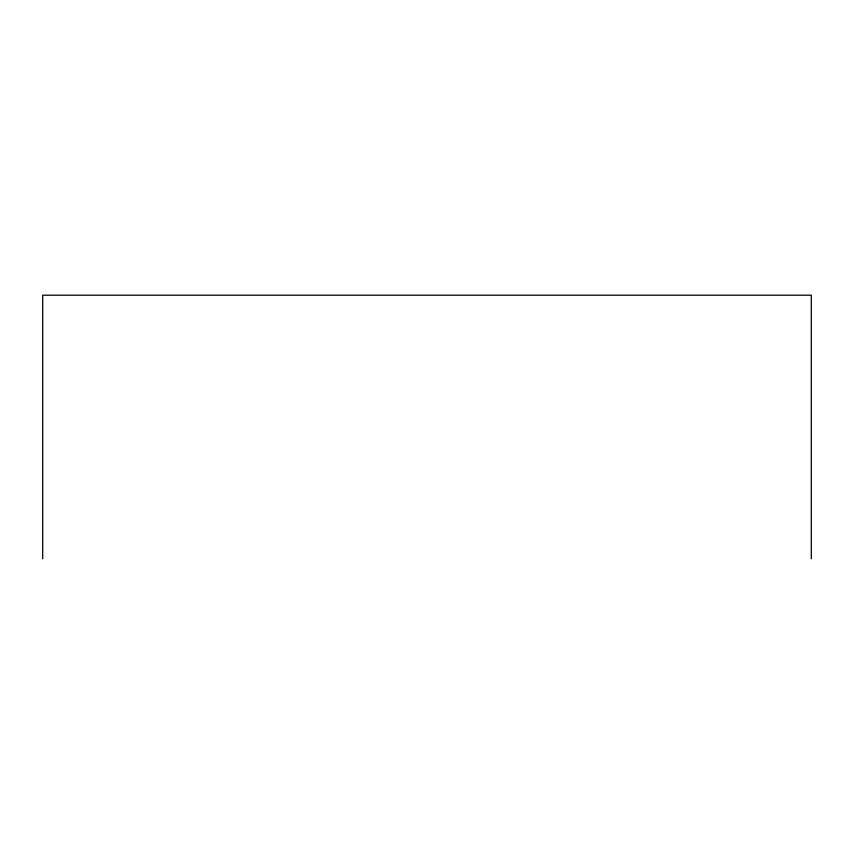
<?xml version="1.0" encoding="UTF-8"?>
<svg xmlns="http://www.w3.org/2000/svg" width="854" height="854" viewBox="0 0 854 854"><rect width="100%" height="100%" fill="white"/><g stroke="black" fill="none" stroke-linecap="round" stroke-linejoin="round"><path stroke-width="1.28" d="M811.3 558.804L811.3 295.196L42.7 295.196L42.7 558.804"/></g></svg>
